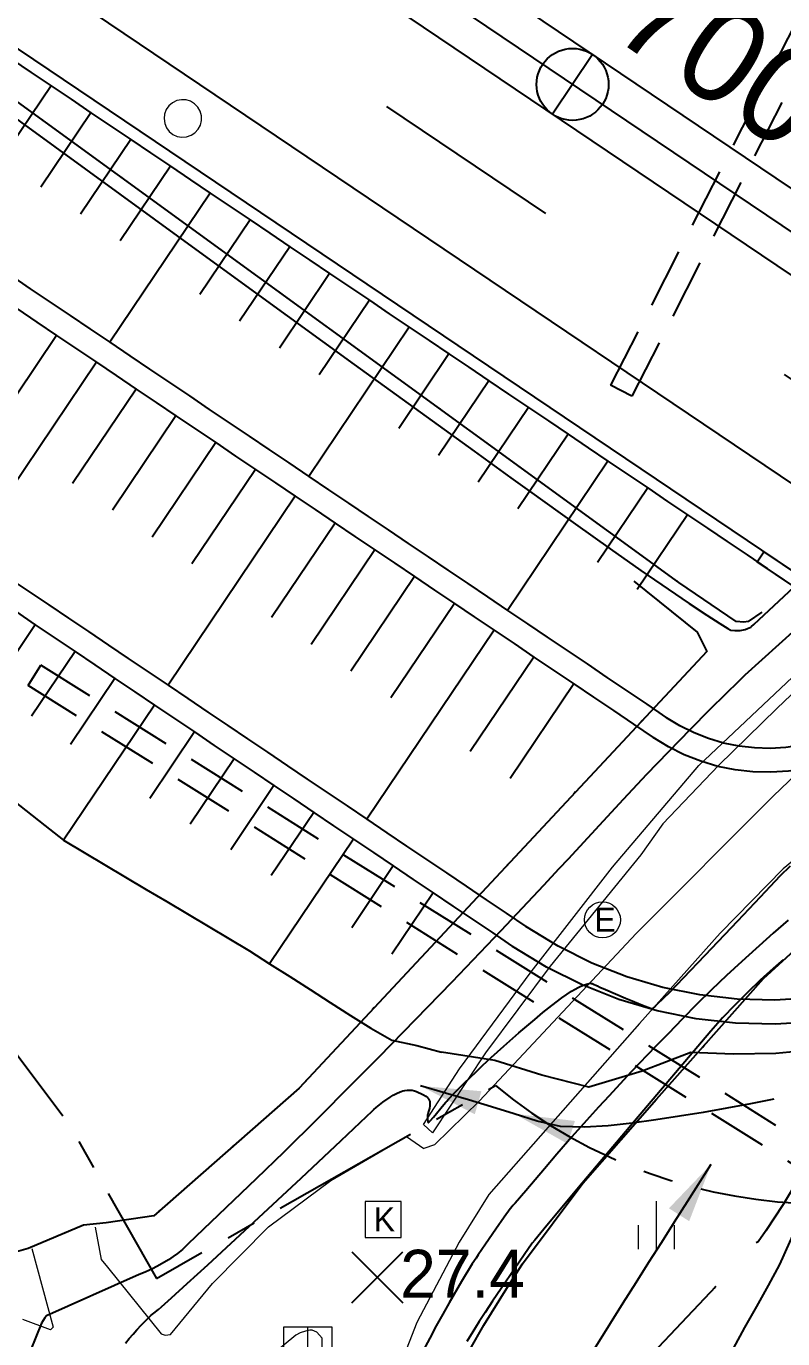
# Model space of a CAD drawing. Header units: millimetres. Extents: x 156921 to 159642, y 477538 to 479586.
# Drawn here: x 157226.1 to 157257.7, y 479372.8 to 479427.5 of the extents above; entities that cross this region are included whole.
import ezdxf
from ezdxf.enums import TextEntityAlignment as Align

# ---------------------------------------------------------------- set-up
doc = ezdxf.new("R2010")
doc.units = ezdxf.units.MM
doc.header["$MEASUREMENT"] = 0
for name, pattern in [('A-CENTR01', [2, 1.25, -0.25, 0.25, -0.25]), ('A-DASHD01', [0.75, 0.5, -0.25]), ('AM4', [4, 0, -4]), ('CONT', [2, 1, 1]), ('RL0812', [20, 8, -12])]:
    doc.linetypes.add(name, pattern=pattern)
for name, color, linetype, lineweight, transparency in [('A0013115', 16, 'Continuous', 0, 0.6), ('C0236242', 46, 'Continuous', 0, 0.6), ('C0413422', 46, 'Continuous', 0, 0.6), ('C0536117', 46, 'Continuous', 0, 0.6), ('K999', 56, 'Continuous', 0, 0.6)]:
    doc.layers.add(name, color=color, linetype=linetype, lineweight=lineweight, transparency=transparency)
for name, color, linetype, transparency in [('D0015212', 66, 'Continuous', 0.6), ('D0025111', 66, 'AM4', 0.6), ('F0017111', 94, 'Continuous', 0.6), ('F0017114', 80, 'Continuous', 0.6), ('F0027132', 56, 'Continuous', 0.6), ('F0027217', 56, 'Continuous', 0.6)]:
    doc.layers.add(name, color=color, linetype=linetype, transparency=transparency)
for name, color, linetype in [('V형측구', 132, 'H-DICHV00'), ('교량', 212, 'Continuous'), ('노면표시_차선', 255, 'Continuous'), ('산마루측구', 152, 'H-DICHB00'), ('쌓기비탈면_녹지대', 140, 'Continuous'), ('용지경계', 222, 'Continuous'), ('평면_도로폭', 50, 'Continuous'), ('평면선형', 12, 'Continuous'), ('횡단통로_수로암거', 122, 'Continuous')]:
    doc.layers.add(name, color=color, linetype=linetype)
doc.styles.add('HM 3_소제목', font='BAREUNDOTUMPRO1.TTF')
doc.styles.add('HM 6_일반문자', font='BAREUNDOTUMPRO1.TTF')
doc.styles.get("Standard").update_dxf_attribs({"font": 'BAREUNDOTUMPRO1.TTF'})
doc.linetypes.add('H-DICHB00', pattern='A,1e-05,0,[43,kosdic.shx,S=0.1,R=0,X=0,Y=0],-0.63,["B",Standard,S=0.2,R=0,X=0,Y=-0.1],-0.42', length=1.05001)
doc.linetypes.add('H-DICHB01', pattern='A,1e-05,[43,kosdic.shx,S=0.1,R=0,X=0,Y=0],-0.63,["B1",Standard,S=0.2,R=0,X=0,Y=-0.1],-0.42', length=1.05001)
doc.linetypes.add('H-DICHV00', pattern='A,1.1,[32,kosdic.shx,S=0.1,R=360,X=0,Y=0],-0.333333,["V",Standard,S=0.2,R=360,X=0,Y=-0.1],-0.216667', length=1.65)
doc.linetypes.add('H-DICHV01', pattern='A,0.9,[32,kosdic.shx,S=0.1,R=0,X=0,Y=0],-0.333333,["V1",Standard,S=0.2,R=360,X=0,Y=-0.1],-0.416667', length=1.65)

# ---------------------------------------------------------------- blocks, each defined once
blk = doc.blocks.new('C0236242')
at = {"layer": 'C0236242', "color": 252, "linetype": 'Continuous', "lineweight": 13, "transparency": 33554534}
blk.add_circle((0, 0), 0.75, dxfattribs=at)
at = {"layer": 'C0236242', "color": 252, "linetype": 'Continuous', "lineweight": 13, "transparency": 33554534, "style": 'HM 3_소제목'}
blk.add_text('E', height=1.000002, dxfattribs=at).set_placement((0.106709, 0.000001), align=Align.MIDDLE_CENTER)
blk = doc.blocks.new('D0015212')
at = {"layer": 'D0015212', "color": 252, "linetype": 'Continuous', "lineweight": 13, "transparency": 33554521, "flags": 128}
for points in [[(0, -1), (0, 1)], [(-0.75, -1), (-0.75, 0)], [(0.75, -1), (0.75, 0)]]:
    blk.add_lwpolyline(points, dxfattribs=at)
blk = doc.blocks.new('K999')
at = {"layer": 'K999', "color": 252, "linetype": 'Continuous', "lineweight": 13, "transparency": 33554534, "flags": 128}
blk.add_lwpolyline([(-0.751, -0.75), (0.749, -0.75), (0.749, 0.75), (-0.751, 0.75), (-0.751, -0.75)], dxfattribs=at)
at = {"layer": 'K999', "color": 252, "linetype": 'Continuous', "lineweight": 13, "transparency": 33554534, "style": 'HM 3_소제목'}
blk.add_text('K', height=1.000002, dxfattribs=at).set_placement((0.051709, 0.000001), align=Align.MIDDLE_CENTER)
blk = doc.blocks.new('C0413422')
at = {"layer": 'C0413422', "color": 252, "linetype": 'Continuous', "lineweight": 13, "transparency": 33554534, "flags": 128}
for points in [[(-1, 0.8), (-1, 2), (1, 2), (1, 0.8), (-1, 0.8)], [(0, 0), (0, 2)]]:
    blk.add_lwpolyline(points, dxfattribs=at)
blk = doc.blocks.new('F0027217')
at = {"layer": 'F0027217'}
for points in [[(-0.707, 0.707), (0.707, -0.707)], [(-0.707, -0.707), (0.707, 0.707)]]:
    blk.add_lwpolyline(points, dxfattribs=at)
blk = doc.blocks.new('CASTAMM')
at = {"color": 0}
blk.add_line((0, -1.5), (0, 1.5), dxfattribs=at)
blk.add_circle((0, 0), 1.5, dxfattribs=at)
at = {"color": 0, "style": 'HM 6_일반문자', "flags": 1}
for tag, p in [('STA_DST', (0, -3.625)), ('XSEC_DAT', (0, -6.855))]:
    blk.add_attdef(tag, text='', height=2.5, dxfattribs=at).set_placement(p, align=Align.MIDDLE)

msp = doc.modelspace()

# ---------------------------------------------------------------- hatches: boundary and pattern name
at = {"layer": 'V형측구'}
for points in [[(157242.549, 479383.321), (157244.809, 479382.14), (157245.089, 479383.1)], [(157246.456, 479382.16), (157248.678, 479380.91), (157248.988, 479381.861)]]:
    msp.add_hatch(color=9, dxfattribs=at).paths.add_polyline_path(points, flags=0)
at = {"layer": '산마루측구'}
msp.add_hatch(color=9, dxfattribs=at).paths.add_polyline_path([(157254.67, 479380.061), (157252.907, 479378.219), (157253.751, 479377.683)], flags=0)

# ---------------------------------------------------------------- linework, layer by layer
at = {"layer": 'A0013115', "transparency": 33554521, "flags": 128}
for points in [[(157277.944, 479423.929), (157281.76, 479420.274), (157282.475, 479419.501), (157282.67, 479418.962), (157282.697, 479418.747), (157282.568, 479418.371), (157282.219, 479417.845), (157275.344, 479411.743), (157268.365, 479405.782), (157262.467, 479400.391), (157257.257, 479395.402), (157251.536, 479389.671), (157245.006, 479382.694), (157243.128, 479380.871), (157242.691, 479380.718)], [(157277.944, 479423.929), (157281.76, 479420.274), (157282.475, 479419.501), (157282.67, 479418.962), (157282.697, 479418.747), (157282.568, 479418.371), (157282.219, 479417.845), (157275.344, 479411.743), (157268.365, 479405.782), (157262.467, 479400.391), (157257.257, 479395.402), (157251.536, 479389.671), (157245.006, 479382.694), (157243.128, 479380.871), (157242.691, 479380.718)], [(157265.52, 479385.847), (157266.692, 479390.711), (157266.856, 479392.33), (157266.636, 479394.249), (157266.109, 479395.991), (157265.175, 479397.277), (157264.647, 479397.485), (157264.186, 479397.541), (157263.454, 479397.13), (157260.947, 479395.071), (157257.665, 479392.364), (157255.047, 479389.684), (157251.677, 479385.929), (157247.552, 479381.235), (157245.398, 479378.801), (157244.156, 479376.806), (157242.396, 479373.455), (157239.49, 479366.01), (157237.201, 479359.991), (157235.56, 479355.795), (157233.995, 479352.397), (157231.701, 479347.986), (157228.988, 479343.534), (157226.06, 479339.078)], [(157265.52, 479385.847), (157266.692, 479390.711), (157266.856, 479392.33), (157266.636, 479394.249), (157266.109, 479395.991), (157265.175, 479397.277), (157264.647, 479397.485), (157264.186, 479397.541), (157263.454, 479397.13), (157260.947, 479395.071), (157257.665, 479392.364), (157255.047, 479389.684), (157251.677, 479385.929), (157247.552, 479381.235), (157245.398, 479378.801), (157244.156, 479376.806), (157242.396, 479373.455), (157239.49, 479366.01), (157237.201, 479359.991), (157235.56, 479355.795), (157233.995, 479352.397), (157231.701, 479347.986), (157228.988, 479343.534), (157226.06, 479339.078)], [(157228.981, 479377.439), (157229.23, 479376.08), (157229.489, 479375.765), (157231.728, 479372.983), (157231.897, 479372.936), (157232.118, 479372.952), (157233.872, 479375.08), (157236.208, 479377.448), (157238.809, 479379.381), (157241.967, 479381.207), (157242.691, 479380.718)], [(157228.981, 479377.439), (157229.23, 479376.08), (157229.489, 479375.765), (157231.728, 479372.983), (157231.897, 479372.936), (157232.118, 479372.952), (157233.872, 479375.08), (157236.208, 479377.448), (157238.809, 479379.381), (157241.967, 479381.207), (157242.691, 479380.718)], [(157226.334, 479376.54), (157227.221, 479373.26), (157227.107, 479373.151), (157225.958, 479373.582)], [(157226.334, 479376.54), (157227.221, 479373.26), (157227.107, 479373.151), (157225.958, 479373.582)], [(157238.437, 479372.037), (157238.448, 479372.8), (157238.227, 479373.052), (157238.027, 479373.135), (157237.924, 479373.133), (157237.742, 479373.099), (157237.52, 479373.031), (157237.351, 479372.925), (157236.456, 479372.197), (157234.11, 479369.246), (157232.435, 479367.212), (157229.79, 479364.33), (157227.698, 479362.267), (157224.85, 479359.798)], [(157238.437, 479372.037), (157238.448, 479372.8), (157238.227, 479373.052), (157238.027, 479373.135), (157237.924, 479373.133), (157237.742, 479373.099), (157237.52, 479373.031), (157237.351, 479372.925), (157236.456, 479372.197), (157234.11, 479369.246), (157232.435, 479367.212), (157229.79, 479364.33), (157227.698, 479362.267), (157224.85, 479359.798)]]:
    msp.add_lwpolyline(points, dxfattribs=at)
at = {"layer": 'C0536117', "transparency": 33554521, "flags": 128}
for points in [[(157232.594, 479422.871), (157232.789, 479422.886), (157232.975, 479422.949), (157233.139, 479423.057), (157233.271, 479423.202), (157233.363, 479423.375), (157233.409, 479423.566), (157233.406, 479423.762), (157233.355, 479423.951), (157233.258, 479424.121), (157233.122, 479424.263), (157232.954, 479424.365), (157232.767, 479424.423), (157232.571, 479424.433), (157232.379, 479424.393), (157232.203, 479424.307), (157232.053, 479424.18), (157231.94, 479424.02), (157231.871, 479423.836), (157231.849, 479423.642), (157231.876, 479423.447), (157231.951, 479423.266), (157232.069, 479423.109), (157232.222, 479422.986), (157232.4, 479422.905), (157232.594, 479422.871)], [(157276.732, 479418.065), (157277.012, 479417.779), (157272.156, 479413.237), (157275.788, 479408.261), (157275.546, 479408.051), (157271.86, 479412.898), (157266.118, 479407.37), (157257.408, 479399.052), (157254.972, 479396.679), (157252.653, 479394.25), (157251.729, 479392.961), (157247.95, 479388.311), (157245.253, 479384.696), (157243.039, 479381.372), (157242.664, 479381.709), (157244.173, 479384.031), (157247.155, 479388.078), (157250.558, 479392.438), (157254.15, 479396.683), (157258.299, 479400.577), (157265.599, 479407.576), (157271.845, 479413.59)], [(157276.732, 479418.065), (157277.012, 479417.779), (157272.156, 479413.237), (157275.788, 479408.261), (157275.546, 479408.051), (157271.86, 479412.898), (157266.118, 479407.37), (157257.408, 479399.052), (157254.972, 479396.679), (157252.653, 479394.25), (157251.729, 479392.961), (157247.95, 479388.311), (157245.253, 479384.696), (157243.039, 479381.372), (157242.664, 479381.709), (157244.173, 479384.031), (157247.155, 479388.078), (157250.558, 479392.438), (157254.15, 479396.683), (157258.299, 479400.577), (157265.599, 479407.576), (157271.845, 479413.59)]]:
    msp.add_lwpolyline(points, dxfattribs=at)
at = {"layer": 'D0025111', "linetype": 'Continuous', "transparency": 33554521, "flags": 128}
for points in [[(157256.783, 479403.067), (157256.212, 479402.678), (157256.036, 479402.648), (157255.717, 479402.676), (157253.321, 479404.306), (157206.481, 479438.339), (157187.755, 479452.141)], [(157251.447, 479404.362), (157254.087, 479402.243), (157254.481, 479401.435), (157237.48, 479383.224), (157231.418, 479377.912), (157229.438, 479377.614), (157228.496, 479377.512), (157226.18, 479376.54), (157225.596, 479376.376), (157223.052, 479377.298), (157220.964, 479378.802), (157207.554, 479388.388), (157165.707, 479418.285)], [(157244.61, 479372.35), (157245.18, 479373.343), (157246.14, 479374.887), (157246.797, 479375.911), (157249.311, 479379.263), (157252.389, 479382.765), (157256.849, 479387.803), (157259.879, 479390.558), (157263.681, 479393.021), (157264.461, 479393.178), (157264.635, 479393.143), (157264.863, 479392.96), (157264.694, 479385.458), (157264.536, 479385.222), (157261.582, 479383.33), (157259.699, 479381.476), (157258.877, 479380.337), (157258.409, 479379.597), (157257.666, 479378.378), (157256.942, 479377.28), (157256.632, 479376.821), (157256.542, 479376.78)], [(157254.865, 479374.956), (157250.784, 479370.646)]]:
    msp.add_lwpolyline(points, dxfattribs=at)
at = {"layer": 'D0025111', "transparency": 33554521, "flags": 128}
for points in [[(157256.783, 479403.067), (157256.212, 479402.678), (157256.036, 479402.648), (157255.717, 479402.676), (157253.321, 479404.306), (157206.481, 479438.339), (157187.755, 479452.141)], [(157251.447, 479404.362), (157254.087, 479402.243), (157254.481, 479401.435), (157237.48, 479383.224), (157231.418, 479377.912), (157229.438, 479377.614), (157228.496, 479377.512), (157226.18, 479376.54), (157225.596, 479376.376), (157223.052, 479377.298), (157220.964, 479378.802), (157207.554, 479388.388), (157165.707, 479418.285)], [(157254.865, 479374.956), (157250.784, 479370.646), (157248.982, 479368.826), (157247.972, 479367.856), (157247.3, 479367.222), (157246.588, 479366.585), (157245.154, 479365.293), (157243.759, 479364.475), (157243.288, 479364.517), (157242.178, 479365.174), (157242.01, 479365.303), (157241.858, 479365.499), (157241.757, 479366.073), (157242.148, 479367.645), (157243.6, 479370.587), (157244.61, 479372.35), (157245.18, 479373.343), (157246.14, 479374.887), (157246.797, 479375.911), (157249.311, 479379.263), (157252.389, 479382.765), (157256.849, 479387.803), (157259.879, 479390.558), (157263.681, 479393.021), (157264.461, 479393.178), (157264.635, 479393.143), (157264.863, 479392.96), (157264.694, 479385.458), (157264.536, 479385.222), (157261.582, 479383.33), (157259.699, 479381.476), (157258.877, 479380.337), (157258.409, 479379.597), (157257.666, 479378.378), (157256.942, 479377.28), (157256.632, 479376.821), (157256.542, 479376.78)]]:
    msp.add_lwpolyline(points, dxfattribs=at)
at = {"layer": 'F0017111', "transparency": 33554521, "flags": 128}
for points in [[(157258.906, 479403.002), (157256.079, 479400.44), (157255.79, 479400.167), (157255.283, 479399.672), (157254.602, 479398.997), (157253.793, 479398.182), (157251.969, 479396.296), (157250.999, 479395.265), (157249.991, 479394.176), (157248.706, 479392.778), (157248.321, 479392.364), (157247.681, 479391.68), (157245.891, 479389.785), (157243.851, 479387.651), (157242.833, 479386.599), (157241.817, 479385.558), (157240.802, 479384.522), (157239.658, 479383.362), (157238.257, 479381.957), (157236.852, 479380.565), (157235.698, 479379.445), (157232.862, 479376.736), (157232.619, 479376.505), (157232.543, 479376.441), (157232.411, 479376.34), (157232.236, 479376.215), (157232.03, 479376.076), (157231.573, 479375.805), (157231.335, 479375.685), (157231.09, 479375.574), (157230.779, 479375.442), (157230.692, 479375.408), (157226.943, 479373.736), (157226.883, 479373.657), (157226.803, 479373.544), (157226.734, 479373.438), (157225.324, 479369.934)], [(157258.906, 479403.002), (157256.079, 479400.44), (157255.79, 479400.167), (157255.283, 479399.672), (157254.602, 479398.997), (157253.793, 479398.182), (157251.969, 479396.296), (157250.999, 479395.265), (157249.991, 479394.176), (157248.706, 479392.778), (157248.321, 479392.364), (157247.681, 479391.68), (157245.891, 479389.785), (157243.851, 479387.651), (157242.833, 479386.599), (157241.817, 479385.558), (157240.802, 479384.522), (157239.658, 479383.362), (157238.257, 479381.957), (157236.852, 479380.565), (157235.698, 479379.445), (157232.862, 479376.736), (157232.619, 479376.505), (157232.543, 479376.441), (157232.411, 479376.34), (157232.236, 479376.215), (157232.03, 479376.076), (157231.573, 479375.805), (157231.335, 479375.685), (157231.09, 479375.574), (157230.779, 479375.442), (157230.692, 479375.408), (157226.943, 479373.736), (157226.883, 479373.657), (157226.803, 479373.544), (157226.734, 479373.438), (157225.324, 479369.934)], [(157230.245, 479372.594), (157230.401, 479372.792), (157230.558, 479372.976), (157230.716, 479373.154), (157230.891, 479373.344), (157231.102, 479373.561), (157231.31, 479373.759), (157231.474, 479373.894), (157231.563, 479373.959), (157231.616, 479374.002), (157231.736, 479374.108), (157232.166, 479374.491), (157232.817, 479375.082), (157233.672, 479375.868), (157235.602, 479377.655), (157237.568, 479379.482), (157239.243, 479381.048), (157240.298, 479382.05), (157240.531, 479382.275), (157240.596, 479382.335), (157240.701, 479382.425), (157240.98, 479382.649), (157241.275, 479382.858), (157241.41, 479382.939), (157241.538, 479383.005), (157241.693, 479383.079), (157241.737, 479383.095), (157241.807, 479383.113), (157241.896, 479383.131), (157241.996, 479383.144), (157242.197, 479383.141), (157242.29, 479383.121), (157242.379, 479383.09), (157242.466, 479383.052), (157242.559, 479383.008), (157242.666, 479382.952), (157242.763, 479382.893), (157242.831, 479382.84), (157242.857, 479382.815), (157242.883, 479382.782), (157242.909, 479382.732), (157242.929, 479382.672), (157242.935, 479382.607), (157242.93, 479382.485), (157242.917, 479382.386), (157242.895, 479382.299), (157242.866, 479382.209), (157242.858, 479382.186), (157242.85, 479382.153), (157242.843, 479382.099), (157242.838, 479382.03), (157242.838, 479381.951), (157242.849, 479381.829), (157242.861, 479381.803), (157242.877, 479381.8), (157242.885, 479381.804), (157242.905, 479381.821), (157242.946, 479381.864), (157243.086, 479382.025), (157243.519, 479382.551), (157243.6, 479382.65), (157243.637, 479382.691), (157243.716, 479382.775), (157243.983, 479383.05), (157244.37, 479383.436), (157244.86, 479383.912), (157245.131, 479384.173), (157245.487, 479384.505), (157246.014, 479384.98), (157246.643, 479385.531), (157247.308, 479386.093), (157247.649, 479386.378), (157248.018, 479386.674), (157248.442, 479386.995), (157248.837, 479387.269), (157248.991, 479387.361), (157249.117, 479387.425), (157249.229, 479387.473), (157249.346, 479387.521), (157249.474, 479387.566), (157249.585, 479387.596), (157249.653, 479387.601), (157249.675, 479387.596), (157249.707, 479387.587), (157249.756, 479387.568), (157249.886, 479387.507), (157249.921, 479387.489), (157250.024, 479387.441), (157250.261, 479387.337), (157251.099, 479386.977), (157251.367, 479386.863), (157251.638, 479386.751), (157251.917, 479386.643), (157252.136, 479386.567), (157252.198, 479386.552), (157252.228, 479386.551), (157252.246, 479386.561), (157252.261, 479386.573), (157252.298, 479386.607), (157252.435, 479386.737), (157252.938, 479387.232), (157253.142, 479387.435), (157253.255, 479387.552), (157253.512, 479387.82), (157254.418, 479388.77), (157255.778, 479390.206), (157256.726, 479391.21), (157257.136, 479391.645), (157257.552, 479392.076), (157257.981, 479392.492)], [(157230.245, 479372.594), (157230.401, 479372.792), (157230.558, 479372.976), (157230.716, 479373.154), (157230.891, 479373.344), (157231.102, 479373.561), (157231.31, 479373.759), (157231.474, 479373.894), (157231.563, 479373.959), (157231.616, 479374.002), (157231.736, 479374.108), (157232.166, 479374.491), (157232.817, 479375.082), (157233.672, 479375.868), (157235.602, 479377.655), (157237.568, 479379.482), (157239.243, 479381.048), (157240.298, 479382.05), (157240.531, 479382.275), (157240.596, 479382.335), (157240.701, 479382.425), (157240.98, 479382.649), (157241.275, 479382.858), (157241.41, 479382.939), (157241.538, 479383.005), (157241.693, 479383.079), (157241.737, 479383.095), (157241.807, 479383.113), (157241.896, 479383.131), (157241.996, 479383.144), (157242.197, 479383.141), (157242.29, 479383.121), (157242.379, 479383.09), (157242.466, 479383.052), (157242.559, 479383.008), (157242.666, 479382.952), (157242.763, 479382.893), (157242.831, 479382.84), (157242.857, 479382.815), (157242.883, 479382.782), (157242.909, 479382.732), (157242.929, 479382.672), (157242.935, 479382.607), (157242.93, 479382.485), (157242.917, 479382.386), (157242.895, 479382.299), (157242.866, 479382.209), (157242.858, 479382.186), (157242.85, 479382.153), (157242.843, 479382.099), (157242.838, 479382.03), (157242.838, 479381.951), (157242.849, 479381.829), (157242.861, 479381.803), (157242.877, 479381.8), (157242.905, 479381.821), (157242.946, 479381.864), (157243.086, 479382.025), (157243.519, 479382.551), (157243.6, 479382.65), (157243.637, 479382.691), (157243.716, 479382.775), (157243.983, 479383.05), (157244.37, 479383.436), (157244.86, 479383.912), (157245.131, 479384.173), (157245.487, 479384.505), (157246.014, 479384.98), (157246.643, 479385.531), (157247.308, 479386.093), (157247.649, 479386.378), (157248.018, 479386.674), (157248.442, 479386.995), (157248.837, 479387.269), (157248.991, 479387.361), (157249.117, 479387.425), (157249.229, 479387.473), (157249.346, 479387.521), (157249.474, 479387.566), (157249.585, 479387.596), (157249.653, 479387.601), (157249.675, 479387.596), (157249.707, 479387.587), (157249.756, 479387.568), (157249.886, 479387.507), (157249.921, 479387.489), (157250.024, 479387.441), (157250.261, 479387.337), (157251.099, 479386.977), (157251.367, 479386.863), (157251.638, 479386.751), (157251.917, 479386.643), (157252.136, 479386.567), (157252.198, 479386.552), (157252.228, 479386.551), (157252.243, 479386.559), (157252.261, 479386.573), (157252.298, 479386.607), (157252.435, 479386.737), (157252.938, 479387.232), (157253.142, 479387.435), (157253.255, 479387.552), (157253.512, 479387.82), (157254.418, 479388.77), (157255.778, 479390.206), (157256.726, 479391.21), (157257.136, 479391.645), (157257.552, 479392.076), (157257.981, 479392.492)], [(157257.879, 479390.225), (157257.252, 479389.683), (157255.941, 479388.505), (157255.308, 479387.923), (157254.688, 479387.328), (157254.077, 479386.723), (157253.473, 479386.112), (157252.871, 479385.498), (157252.35, 479384.966), (157251.332, 479383.905), (157250.859, 479383.4), (157250.409, 479382.912), (157249.97, 479382.432), (157249.473, 479381.882), (157248.858, 479381.192), (157248.235, 479380.481), (157247.713, 479379.87), (157246.936, 479378.95), (157246.49, 479378.435), (157246.402, 479378.337), (157246.365, 479378.291), (157246.29, 479378.191), (157246.04, 479377.851), (157245.688, 479377.355), (157245.252, 479376.723), (157244.953, 479376.286), (157244.861, 479376.146), (157244.705, 479375.898), (157244.262, 479375.172), (157243.741, 479374.282), (157243.475, 479373.808), (157243.204, 479373.315), (157242.932, 479372.813), (157242.562, 479372.118)], [(157257.879, 479390.225), (157257.252, 479389.683), (157255.941, 479388.505), (157255.308, 479387.923), (157254.688, 479387.328), (157254.077, 479386.723), (157253.473, 479386.112), (157252.871, 479385.498), (157252.35, 479384.966), (157251.332, 479383.905), (157250.859, 479383.4), (157250.409, 479382.912), (157249.97, 479382.432), (157249.473, 479381.882), (157248.858, 479381.192), (157248.235, 479380.481), (157247.713, 479379.87), (157246.936, 479378.95), (157246.49, 479378.435), (157246.402, 479378.337), (157246.365, 479378.291), (157246.29, 479378.191), (157246.04, 479377.851), (157245.688, 479377.355), (157245.252, 479376.723), (157244.953, 479376.286), (157244.861, 479376.146), (157244.705, 479375.898), (157244.262, 479375.172), (157243.741, 479374.282), (157243.475, 479373.808), (157243.204, 479373.315), (157242.932, 479372.813), (157242.562, 479372.118)], [(157257.672, 479388.58), (157257.489, 479388.426), (157257.36, 479388.313), (157257.257, 479388.221), (157256.712, 479387.723), (157256.177, 479387.214), (157255.654, 479386.693), (157255.147, 479386.157), (157254.658, 479385.604), (157251.471, 479381.846), (157249.14, 479379.084), (157247.688, 479377.351), (157247.308, 479376.891), (157247.208, 479376.77), (157247.171, 479376.724), (157247.046, 479376.543), (157245.91, 479374.882), (157245.554, 479374.353), (157245.238, 479373.876), (157244.99, 479373.494), (157244.836, 479373.251), (157244.729, 479373.077), (157244.481, 479372.667)], [(157257.672, 479388.58), (157257.489, 479388.426), (157257.36, 479388.313), (157257.257, 479388.221), (157256.712, 479387.723), (157256.177, 479387.214), (157255.654, 479386.693), (157255.147, 479386.157), (157254.658, 479385.604), (157251.471, 479381.846), (157249.14, 479379.084), (157247.688, 479377.351), (157247.308, 479376.891), (157247.208, 479376.77), (157247.171, 479376.724), (157247.046, 479376.543), (157245.91, 479374.882), (157245.554, 479374.353), (157245.238, 479373.876), (157244.99, 479373.494), (157244.836, 479373.251), (157244.729, 479373.077), (157244.481, 479372.667)]]:
    msp.add_lwpolyline(points, dxfattribs=at)
at = {"layer": 'F0017114', "transparency": 33554521, "flags": 128}
msp.add_lwpolyline([(157224.42, 479424.552), (157232.869, 479418.412), (157239.784, 479413.397), (157244.779, 479409.782), (157246.317, 479408.672), (157247.086, 479408.118), (157249.01, 479406.741), (157250.461, 479405.707), (157251.734, 479404.811), (157253.749, 479403.428), (157254.482, 479402.942), (157255.024, 479402.594), (157255.365, 479402.384), (157255.456, 479402.332), (157255.48, 479402.318), (157255.489, 479402.314), (157255.649, 479402.304), (157255.767, 479402.302), (157255.88, 479402.309), (157256.089, 479402.353), (157256.181, 479402.385), (157256.258, 479402.418), (157256.316, 479402.447), (157256.348, 479402.469), (157256.446, 479402.557), (157267.604, 479412.963)], dxfattribs=at)
msp.add_lwpolyline([(157224.42, 479424.552), (157232.869, 479418.412), (157239.784, 479413.397), (157244.779, 479409.782), (157246.317, 479408.672), (157247.086, 479408.118), (157249.01, 479406.741), (157250.461, 479405.707), (157251.734, 479404.811), (157253.749, 479403.428), (157254.482, 479402.942), (157255.024, 479402.594), (157255.365, 479402.384), (157255.456, 479402.332), (157255.48, 479402.318), (157255.489, 479402.314), (157255.649, 479402.304), (157255.767, 479402.302), (157255.88, 479402.309), (157256.089, 479402.353), (157256.181, 479402.385), (157256.258, 479402.418), (157256.316, 479402.447), (157256.348, 479402.469), (157256.446, 479402.557), (157267.604, 479412.963)], dxfattribs=at)
at = {"layer": 'V형측구', "color": 9, "linetype": 'H-DICHV01', "ltscale": 10, "flags": 128}
for points in [[(157246.456, 479382.16), (157245.5, 479382.453), (157244.541, 479382.738), (157243.581, 479383.02), (157242.549, 479383.321)], [(157257.287, 479382.765), (157256.305, 479382.577), (157255.322, 479382.395), (157254.337, 479382.22), (157253.351, 479382.055), (157252.363, 479381.903), (157251.372, 479381.769), (157250.377, 479381.663), (157249.379, 479381.602), (157248.381, 479381.634), (157247.406, 479381.85), (157246.456, 479382.16)]]:
    msp.add_lwpolyline(points, dxfattribs=at)
at = {"layer": '교량', "color": 9, "linetype": 'CONT', "flags": 128}
for points in [[(157256.583, 479405.171), (157256.862, 479405.586)], [(157256.862, 479405.586), (157262.256, 479401.959)], [(157261.977, 479401.544), (157256.583, 479405.171)]]:
    msp.add_lwpolyline(points, dxfattribs=at)
at = {"layer": '노면표시_차선', "color": 9, "linetype": 'RL0812', "flags": 128}
for points in [[(157196.925, 479466.222), (157215.244, 479453.882), (157225.196, 479447.178), (157235.149, 479440.474), (157245.101, 479433.77), (157308.135, 479391.311), (157318.087, 479384.606)], [(157191.358, 479457.674), (157312.389, 479376.147)]]:
    msp.add_lwpolyline(points, dxfattribs=at)
at = {"layer": '노면표시_차선', "color": 9, "linetype": 'CONT', "flags": 128}
for points in [[(157194.96, 479463.205), (157213.232, 479450.897), (157223.185, 479444.192), (157233.138, 479437.488), (157243.09, 479430.784), (157306.123, 479388.325), (157316.076, 479381.621)], [(157193.322, 479460.691), (157314.4, 479379.133)], [(157189.393, 479454.657), (157310.378, 479373.161)]]:
    msp.add_lwpolyline(points, dxfattribs=at)
at = {"layer": '산마루측구', "color": 9, "linetype": 'H-DICHB01', "ltscale": 10, "flags": 128}
msp.add_lwpolyline([(157221.227, 479342.246), (157222.004, 479342.876), (157222.78, 479343.506), (157223.555, 479344.138), (157224.33, 479344.771), (157225.103, 479345.405), (157225.875, 479346.04), (157226.646, 479346.677), (157227.415, 479347.317), (157228.181, 479347.959), (157228.945, 479348.604), (157229.705, 479349.254), (157230.46, 479349.91), (157231.208, 479350.574), (157231.945, 479351.249), (157232.667, 479351.941), (157233.369, 479352.653), (157234.058, 479353.378), (157234.744, 479354.106), (157235.428, 479354.835), (157236.112, 479355.565), (157236.796, 479356.294), (157237.481, 479357.023), (157238.167, 479357.75), (157238.854, 479358.477), (157239.543, 479359.202), (157240.232, 479359.927), (157240.92, 479360.653), (157241.605, 479361.38), (157242.287, 479362.112), (157242.964, 479362.849), (157243.632, 479363.592), (157244.29, 479364.345), (157244.932, 479365.112), (157245.552, 479365.897), (157246.14, 479366.705), (157246.703, 479367.532), (157247.252, 479368.368), (157247.793, 479369.209), (157248.33, 479370.052), (157248.866, 479370.896), (157249.401, 479371.741), (157249.935, 479372.587), (157250.469, 479373.432), (157251.003, 479374.278), (157251.538, 479375.123), (157252.073, 479375.968), (157252.608, 479376.812), (157253.143, 479377.657), (157253.679, 479378.501), (157254.67, 479380.061)], dxfattribs=at)
at = {"layer": '쌓기비탈면_녹지대', "color": 9, "linetype": 'CONT'}
for p, q in [((157227.142, 479425.008), (157225.047, 479421.898)), ((157228.801, 479423.891), (157226.706, 479420.781)), ((157230.46, 479422.774), (157228.365, 479419.663)), ((157232.119, 479421.656), (157230.024, 479418.546)), ((157233.778, 479420.539), (157229.587, 479414.319)), ((157235.436, 479419.422), (157233.341, 479416.311)), ((157237.095, 479418.304), (157235, 479415.194)), ((157238.754, 479417.187), (157236.659, 479414.077)), ((157240.413, 479416.07), (157238.318, 479412.959)), ((157242.071, 479414.952), (157237.881, 479408.732)), ((157227.37, 479414.607), (157224.716, 479410.667)), ((157243.73, 479413.835), (157241.635, 479410.725)), ((157229.029, 479413.489), (157223.721, 479405.61)), ((157245.389, 479412.718), (157243.294, 479409.607)), ((157230.688, 479412.372), (157228.034, 479408.432)), ((157247.048, 479411.6), (157244.953, 479408.49)), ((157232.346, 479411.254), (157229.693, 479407.315)), ((157248.706, 479410.483), (157246.611, 479407.373)), ((157234.005, 479410.137), (157231.351, 479406.198)), ((157235.664, 479409.02), (157233.01, 479405.08)), ((157250.365, 479409.365), (157246.175, 479403.145)), ((157237.323, 479407.902), (157232.015, 479400.023)), ((157252.024, 479408.248), (157249.929, 479405.138)), ((157238.981, 479406.785), (157236.328, 479402.845)), ((157253.683, 479407.131), (157251.588, 479404.021)), ((157240.64, 479405.668), (157237.986, 479401.728)), ((157242.299, 479404.55), (157239.645, 479400.611)), ((157243.958, 479403.433), (157241.304, 479399.493)), ((157226.48, 479402.546), (157224.708, 479399.915)), ((157245.617, 479402.316), (157240.309, 479394.437)), ((157228.139, 479401.429), (157226.325, 479398.735)), ((157247.275, 479401.198), (157244.622, 479397.259)), ((157229.798, 479400.311), (157227.942, 479397.556)), ((157248.934, 479400.081), (157246.28, 479396.141)), ((157231.457, 479399.194), (157227.661, 479393.559)), ((157233.115, 479398.077), (157231.25, 479395.307)), ((157234.774, 479396.959), (157232.94, 479394.237)), ((157236.433, 479395.842), (157234.631, 479393.167)), ((157238.092, 479394.724), (157236.322, 479392.097)), ((157239.75, 479393.607), (157236.254, 479388.416)), ((157241.409, 479392.49), (157239.675, 479389.915)), ((157243.068, 479391.372), (157241.347, 479388.818))]:
    msp.add_line(p, q, dxfattribs=at)
at = {"layer": '쌓기비탈면_녹지대', "color": 9, "linetype": 'CONT', "flags": 128}
for points in [[(157192.557, 479448.305), (157193.138, 479447.914), (157193.967, 479447.355), (157194.796, 479446.797), (157195.626, 479446.238), (157196.455, 479445.679), (157197.285, 479445.121), (157198.114, 479444.562), (157198.943, 479444.003), (157199.773, 479443.445), (157200.602, 479442.886), (157201.431, 479442.327), (157202.261, 479441.769), (157203.09, 479441.21), (157203.92, 479440.651), (157204.749, 479440.093), (157205.578, 479439.534), (157206.408, 479438.975), (157207.237, 479438.417), (157208.067, 479437.858), (157208.896, 479437.299), (157209.725, 479436.741), (157210.555, 479436.182), (157211.384, 479435.623), (157212.214, 479435.065), (157213.043, 479434.506), (157213.872, 479433.947), (157214.702, 479433.389), (157215.531, 479432.83), (157216.36, 479432.271), (157217.19, 479431.712), (157218.019, 479431.154), (157218.849, 479430.595), (157219.678, 479430.036), (157220.507, 479429.478), (157221.337, 479428.919), (157222.166, 479428.36), (157222.996, 479427.802), (157223.825, 479427.243), (157224.654, 479426.684), (157225.484, 479426.126), (157226.313, 479425.567), (157227.142, 479425.008), (157227.972, 479424.45), (157228.801, 479423.891), (157229.631, 479423.332), (157230.46, 479422.774), (157231.289, 479422.215), (157232.119, 479421.656), (157232.948, 479421.098), (157233.778, 479420.539), (157234.607, 479419.98), (157235.436, 479419.422), (157236.266, 479418.863), (157237.095, 479418.304), (157237.924, 479417.746), (157238.754, 479417.187), (157239.583, 479416.628), (157240.413, 479416.07), (157241.242, 479415.511), (157242.071, 479414.952), (157242.901, 479414.394), (157243.73, 479413.835), (157244.56, 479413.276), (157245.389, 479412.718), (157246.218, 479412.159), (157247.048, 479411.6), (157247.877, 479411.041), (157248.706, 479410.483), (157249.536, 479409.924), (157250.365, 479409.365), (157251.195, 479408.807), (157252.024, 479408.248), (157252.853, 479407.689), (157253.683, 479407.131), (157254.512, 479406.572), (157255.342, 479406.013), (157256.171, 479405.455), (157256.998, 479404.892)], [(157188.367, 479442.085), (157188.948, 479441.694), (157189.777, 479441.135), (157190.606, 479440.576), (157191.436, 479440.018), (157192.265, 479439.459), (157193.094, 479438.9), (157193.924, 479438.342), (157194.753, 479437.783), (157195.583, 479437.224), (157196.412, 479436.666), (157197.241, 479436.107), (157198.071, 479435.548), (157198.9, 479434.99), (157199.73, 479434.431), (157200.559, 479433.872), (157201.388, 479433.314), (157202.218, 479432.755), (157203.047, 479432.196), (157203.877, 479431.638), (157204.706, 479431.079), (157205.535, 479430.52), (157206.365, 479429.962), (157207.194, 479429.403), (157208.023, 479428.844), (157208.853, 479428.285), (157209.682, 479427.727), (157210.512, 479427.168), (157211.341, 479426.609), (157212.17, 479426.051), (157213, 479425.492), (157213.829, 479424.933), (157214.659, 479424.375), (157215.488, 479423.816), (157216.317, 479423.257), (157217.147, 479422.699), (157217.976, 479422.14), (157218.805, 479421.581), (157219.635, 479421.023), (157220.464, 479420.464), (157221.294, 479419.905), (157222.123, 479419.347), (157222.952, 479418.788), (157223.782, 479418.229), (157224.611, 479417.671), (157225.441, 479417.112), (157226.27, 479416.553), (157227.099, 479415.995), (157227.929, 479415.436), (157228.758, 479414.877), (157229.587, 479414.319), (157230.417, 479413.76), (157231.246, 479413.201), (157232.076, 479412.643), (157232.905, 479412.084), (157233.734, 479411.525), (157234.564, 479410.967), (157235.393, 479410.408), (157236.223, 479409.849), (157237.052, 479409.29), (157237.881, 479408.732), (157238.711, 479408.173), (157239.54, 479407.614), (157240.369, 479407.056), (157241.199, 479406.497), (157242.028, 479405.938), (157242.858, 479405.38), (157243.687, 479404.821), (157244.516, 479404.262), (157245.346, 479403.704), (157246.175, 479403.145), (157247.005, 479402.586), (157247.834, 479402.028), (157248.663, 479401.469), (157249.493, 479400.91), (157250.322, 479400.352), (157251.151, 479399.793), (157251.981, 479399.234), (157252.808, 479398.672)], [(157187.808, 479441.255), (157188.389, 479440.864), (157189.218, 479440.306), (157190.048, 479439.747), (157190.877, 479439.188), (157191.706, 479438.63), (157192.536, 479438.071), (157193.365, 479437.512), (157194.195, 479436.954), (157195.024, 479436.395), (157195.853, 479435.836), (157196.683, 479435.278), (157197.512, 479434.719), (157198.342, 479434.16), (157199.171, 479433.602), (157200, 479433.043), (157200.83, 479432.484), (157201.659, 479431.926), (157202.488, 479431.367), (157203.318, 479430.808), (157204.147, 479430.249), (157204.977, 479429.691), (157205.806, 479429.132), (157206.635, 479428.573), (157207.465, 479428.015), (157208.294, 479427.456), (157209.124, 479426.897), (157209.953, 479426.339), (157210.782, 479425.78), (157211.612, 479425.221), (157212.441, 479424.663), (157213.27, 479424.104), (157214.1, 479423.545), (157214.929, 479422.987), (157215.759, 479422.428), (157216.588, 479421.869), (157217.417, 479421.311), (157218.247, 479420.752), (157219.076, 479420.193), (157219.906, 479419.635), (157220.735, 479419.076), (157221.564, 479418.517), (157222.394, 479417.959), (157223.223, 479417.4), (157224.052, 479416.841), (157224.882, 479416.283), (157225.711, 479415.724), (157226.541, 479415.165), (157227.37, 479414.607), (157228.199, 479414.048), (157229.029, 479413.489), (157229.858, 479412.931), (157230.688, 479412.372), (157231.517, 479411.813), (157232.346, 479411.254), (157233.176, 479410.696), (157234.005, 479410.137), (157234.834, 479409.578), (157235.664, 479409.02), (157236.493, 479408.461), (157237.323, 479407.902), (157238.152, 479407.344), (157238.981, 479406.785), (157239.811, 479406.226), (157240.64, 479405.668), (157241.47, 479405.109), (157242.299, 479404.55), (157243.128, 479403.992), (157243.958, 479403.433), (157244.787, 479402.874), (157245.617, 479402.316), (157246.446, 479401.757), (157247.275, 479401.198), (157248.105, 479400.64), (157248.934, 479400.081), (157249.763, 479399.522), (157250.593, 479398.964), (157251.422, 479398.405), (157252.249, 479397.842)], [(157186.184, 479438.845), (157186.169, 479438.821), (157186.719, 479438.386), (157186.725, 479438.233), (157187.436, 479437.659), (157187.562, 479437.528), (157188.143, 479436.92), (157188.309, 479436.746), (157188.849, 479436.177), (157189.053, 479435.961), (157189.551, 479435.43), (157189.795, 479435.171), (157190.165, 479434.775), (157190.252, 479434.681), (157190.534, 479434.379), (157190.951, 479433.928), (157191.271, 479433.582), (157191.648, 479433.172), (157192.006, 479432.783), (157192.342, 479432.414), (157192.739, 479431.98), (157193.036, 479431.653), (157193.47, 479431.174), (157193.727, 479430.889), (157194.199, 479430.365), (157194.416, 479430.123), (157194.927, 479429.552), (157195.104, 479429.353), (157195.652, 479428.736), (157195.789, 479428.581), (157196.376, 479427.917), (157196.473, 479427.807), (157197.098, 479427.094), (157197.155, 479427.029), (157197.819, 479426.268), (157197.835, 479426.249), (157198.513, 479425.466), (157198.537, 479425.438), (157199.19, 479424.68), (157199.254, 479424.605), (157199.864, 479423.891), (157199.969, 479423.769), (157200.537, 479423.099), (157200.682, 479422.928), (157201.207, 479422.305), (157201.393, 479422.085), (157201.876, 479421.508), (157202.103, 479421.237), (157202.543, 479420.708), (157202.811, 479420.386), (157203.208, 479419.906), (157203.517, 479419.532), (157203.856, 479419.078), (157204.178, 479418.648), (157204.421, 479418.126), (157204.643, 479417.65), (157204.959, 479417.135), (157205.216, 479416.715), (157205.587, 479416.277), (157205.939, 479415.862), (157206.258, 479415.484), (157206.662, 479415.006), (157206.928, 479414.688), (157207.383, 479414.145), (157207.596, 479413.89), (157208.103, 479413.28), (157208.262, 479413.089), (157208.823, 479412.412), (157208.927, 479412.286), (157209.541, 479411.539), (157209.59, 479411.48), (157210.251, 479410.672), (157210.259, 479410.662), (157210.91, 479409.861), (157210.975, 479409.781), (157211.568, 479409.048), (157211.691, 479408.896), (157212.225, 479408.232), (157212.406, 479408.006), (157212.879, 479407.414), (157213.12, 479407.112), (157213.532, 479406.593), (157213.832, 479406.214), (157214.183, 479405.77), (157214.544, 479405.312), (157214.833, 479404.944), (157215.256, 479404.405), (157215.481, 479404.116), (157215.966, 479403.494), (157216.127, 479403.286), (157216.676, 479402.578), (157216.772, 479402.453), (157217.384, 479401.658), (157217.415, 479401.618), (157218.113, 479400.864), (157218.949, 479400.315), (157219.784, 479399.765), (157220.573, 479399.146), (157221.36, 479398.525), (157222.148, 479397.904), (157222.935, 479397.284), (157223.723, 479396.663), (157224.511, 479396.042), (157225.298, 479395.422), (157226.086, 479394.801), (157226.874, 479394.18), (157227.661, 479393.559), (157228.522, 479393.048), (157229.384, 479392.537), (157230.245, 479392.026), (157231.106, 479391.514), (157231.968, 479391.003), (157232.829, 479390.492), (157233.69, 479389.98), (157234.552, 479389.469), (157235.41, 479388.954), (157236.254, 479388.416), (157237.097, 479387.878), (157237.94, 479387.339), (157238.783, 479386.801), (157239.626, 479386.263), (157240.469, 479385.725), (157241.343, 479385.232), (157242.395, 479385.004), (157243.42, 479384.735)], [(157279.205, 479437.861), (157279.357, 479437.567), (157279.849, 479436.529), (157279.872, 479436.48), (157280.327, 479435.487), (157280.419, 479435.279), (157280.77, 479434.516), (157280.939, 479434.102), (157281.174, 479433.56), (157281.419, 479432.978), (157281.57, 479432.619), (157281.866, 479431.891), (157281.949, 479431.688), (157282.288, 479430.824), (157282.312, 479430.762), (157282.658, 479429.836), (157282.684, 479429.765), (157282.988, 479428.909), (157283.059, 479428.702), (157283.307, 479427.975), (157283.422, 479427.624), (157283.619, 479427.022), (157283.769, 479426.519), (157283.885, 479426.129), (157284.077, 479425.372), (157284.109, 479425.249), (157284.274, 479424.364), (157284.297, 479424.182), (157284.385, 479423.478), (157284.422, 479422.954), (157284.447, 479422.596), (157284.462, 479421.719), (157284.461, 479421.69), (157284.419, 479420.848), (157284.374, 479420.406), (157284.333, 479419.989), (157284.204, 479419.142), (157284.195, 479419.1), (157284.021, 479418.309), (157283.881, 479417.794), (157283.799, 479417.493), (157283.531, 479416.697), (157283.241, 479415.915), (157283.083, 479415.535), (157282.923, 479415.15), (157282.674, 479414.604), (157282.581, 479414.4), (157282.233, 479413.696), (157282.217, 479413.662), (157281.83, 479412.937), (157281.757, 479412.811), (157281.33, 479412.071), (157281.25, 479411.947), (157280.812, 479411.212), (157280.737, 479411.087), (157280.297, 479410.347), (157280.221, 479410.228), (157279.686, 479409.383), (157279.151, 479408.538), (157279.071, 479408.411), (157278.621, 479407.689), (157278.542, 479407.562), (157278.091, 479406.84), (157278.012, 479406.714), (157277.562, 479405.991), (157277.483, 479405.865), (157277.032, 479405.142), (157276.954, 479405.017), (157276.503, 479404.293), (157276.425, 479404.168), (157276.07, 479403.6), (157275.973, 479403.444), (157275.896, 479403.32), (157275.443, 479402.595), (157275.366, 479402.471), (157274.913, 479401.747), (157274.836, 479401.623), (157274.382, 479400.898), (157274.305, 479400.776), (157273.851, 479400.051), (157273.774, 479399.928), (157273.319, 479399.203), (157273.243, 479399.081), (157272.787, 479398.356), (157272.711, 479398.234), (157272.255, 479397.509), (157272.179, 479397.388), (157271.722, 479396.662), (157271.646, 479396.542), (157271.188, 479395.816), (157271.113, 479395.696), (157270.974, 479395.483), (157270.972, 479395.479), (157270.567, 479394.858), (157270.157, 479394.25), (157270.008, 479394.028), (157269.424, 479393.213), (157269.289, 479393.037), (157268.815, 479392.415), (157268.358, 479391.84), (157268.189, 479391.627), (157267.538, 479390.855), (157267.357, 479390.652), (157266.863, 479390.097), (157266.297, 479389.437), (157266.205, 479389.329), (157265.66, 479388.491), (157265.278, 479387.943), (157265.087, 479387.67), (157264.308, 479386.977), (157263.991, 479386.709), (157263.506, 479386.299), (157262.688, 479385.632), (157262.562, 479385.534), (157260.855, 479385.113), (157259.118, 479384.837), (157257.363, 479384.671), (157255.594, 479384.64), (157253.816, 479384.721), (157251.786, 479383.933), (157249.568, 479383.272), (157247.61, 479383.771), (157245.647, 479384.386), (157243.42, 479384.735)], [(157275.378, 479432.179), (157275.975, 479431.738), (157276.53, 479431.247), (157277.041, 479430.71), (157277.503, 479430.13), (157277.913, 479429.512), (157278.267, 479428.86), (157278.563, 479428.18), (157278.799, 479427.477), (157278.972, 479426.756), (157279.082, 479426.023), (157279.128, 479425.283), (157279.109, 479424.542), (157279.026, 479423.805), (157278.878, 479423.078), (157278.668, 479422.367), (157278.397, 479421.677), (157278.066, 479421.013), (157277.121, 479419.551), (157276.562, 479418.722), (157276.003, 479417.892), (157275.445, 479417.063), (157274.886, 479416.234), (157274.327, 479415.404), (157273.769, 479414.575), (157273.21, 479413.745), (157272.651, 479412.916), (157272.092, 479412.087), (157271.534, 479411.257), (157270.975, 479410.428), (157270.416, 479409.598), (157269.858, 479408.769), (157269.299, 479407.94), (157268.74, 479407.11), (157268.182, 479406.281), (157267.623, 479405.452), (157267.064, 479404.622), (157266.506, 479403.793), (157265.947, 479402.963), (157265.388, 479402.134), (157264.83, 479401.305), (157264.271, 479400.475), (157264.05, 479400.147), (157264.048, 479400.143), (157263.607, 479399.547), (157263.116, 479398.991), (157262.578, 479398.481), (157261.998, 479398.019), (157261.38, 479397.609), (157260.729, 479397.255), (157260.049, 479396.959), (157259.346, 479396.723), (157258.625, 479396.549), (157257.892, 479396.439), (157257.151, 479396.394), (157256.41, 479396.413), (157255.673, 479396.496), (157254.947, 479396.643), (157254.235, 479396.854), (157253.545, 479397.125), (157252.882, 479397.455), (157252.249, 479397.842)], [(157274.82, 479431.35), (157275.346, 479430.961), (157275.836, 479430.528), (157276.287, 479430.053), (157276.694, 479429.541), (157277.056, 479428.996), (157277.368, 479428.421), (157277.63, 479427.821), (157277.838, 479427.201), (157277.991, 479426.565), (157278.088, 479425.918), (157278.128, 479425.265), (157278.112, 479424.611), (157278.038, 479423.961), (157277.908, 479423.319), (157277.722, 479422.692), (157277.483, 479422.083), (157277.191, 479421.497), (157276.291, 479420.11), (157275.733, 479419.28), (157275.174, 479418.451), (157274.615, 479417.622), (157274.056, 479416.792), (157273.498, 479415.963), (157272.939, 479415.133), (157272.38, 479414.304), (157271.822, 479413.475), (157271.263, 479412.645), (157270.704, 479411.816), (157270.146, 479410.987), (157269.587, 479410.157), (157269.028, 479409.328), (157268.47, 479408.498), (157267.911, 479407.669), (157267.352, 479406.84), (157266.794, 479406.01), (157266.235, 479405.181), (157265.676, 479404.351), (157265.118, 479403.522), (157264.559, 479402.693), (157264, 479401.863), (157263.442, 479401.034), (157263.221, 479400.706), (157263.218, 479400.702), (157262.829, 479400.176), (157262.396, 479399.686), (157261.922, 479399.235), (157261.41, 479398.827), (157260.865, 479398.466), (157260.29, 479398.153), (157259.69, 479397.892), (157259.07, 479397.684), (157258.433, 479397.531), (157257.786, 479397.434), (157257.133, 479397.393), (157256.479, 479397.41), (157255.829, 479397.484), (157255.188, 479397.614), (157254.56, 479397.799), (157253.952, 479398.039), (157253.366, 479398.33), (157252.808, 479398.672)], [(157270.629, 479425.129), (157275.047, 479420.948), (157274.488, 479420.118), (157273.93, 479419.289), (157273.371, 479418.46), (157272.812, 479417.63), (157272.254, 479416.801), (157271.695, 479415.971), (157271.136, 479415.142), (157270.578, 479414.313), (157270.019, 479413.483), (157269.46, 479412.654), (157268.902, 479411.825), (157268.343, 479410.995), (157267.784, 479410.166), (157267.226, 479409.336), (157266.667, 479408.507), (157266.108, 479407.678), (157265.55, 479406.848), (157264.991, 479406.019), (157264.432, 479405.189), (157263.874, 479404.36), (157263.315, 479403.531), (157262.756, 479402.701), (157262.198, 479401.872), (157261.977, 479401.544), (157256.998, 479404.892)], [(157205.475, 479417.901), (157206.304, 479417.342), (157207.134, 479416.784), (157207.963, 479416.225), (157208.792, 479415.666), (157209.622, 479415.108), (157210.451, 479414.549), (157211.281, 479413.99), (157212.11, 479413.431), (157212.939, 479412.873), (157213.769, 479412.314), (157214.598, 479411.755), (157215.428, 479411.197), (157216.257, 479410.638), (157217.086, 479410.079), (157217.916, 479409.521), (157218.745, 479408.962), (157219.574, 479408.403), (157220.404, 479407.845), (157221.233, 479407.286), (157222.063, 479406.727), (157222.892, 479406.169), (157223.721, 479405.61), (157224.551, 479405.051), (157225.38, 479404.493), (157226.21, 479403.934), (157227.039, 479403.375), (157227.868, 479402.817), (157228.698, 479402.258), (157229.527, 479401.699), (157230.356, 479401.141), (157231.186, 479400.582), (157232.015, 479400.023), (157232.845, 479399.465), (157233.674, 479398.906), (157234.503, 479398.347), (157235.333, 479397.789), (157236.162, 479397.23), (157236.992, 479396.671), (157237.821, 479396.113), (157238.65, 479395.554), (157239.48, 479394.995), (157240.309, 479394.437), (157241.138, 479393.878), (157241.968, 479393.319), (157242.797, 479392.76), (157243.627, 479392.202), (157244.456, 479391.643), (157245.285, 479391.084), (157246.115, 479390.526), (157246.942, 479389.963)], [(157205.746, 479416.513), (157206.575, 479415.954), (157207.404, 479415.395), (157208.234, 479414.837), (157209.063, 479414.278), (157209.893, 479413.719), (157210.722, 479413.161), (157211.551, 479412.602), (157212.381, 479412.043), (157213.21, 479411.485), (157214.039, 479410.926), (157214.869, 479410.367), (157215.698, 479409.809), (157216.528, 479409.25), (157217.357, 479408.691), (157218.186, 479408.133), (157219.016, 479407.574), (157219.845, 479407.015), (157220.675, 479406.457), (157221.504, 479405.898), (157222.333, 479405.339), (157223.163, 479404.781), (157223.992, 479404.222), (157224.821, 479403.663), (157225.651, 479403.105), (157226.48, 479402.546), (157227.31, 479401.987), (157228.139, 479401.429), (157228.968, 479400.87), (157229.798, 479400.311), (157230.627, 479399.753), (157231.457, 479399.194), (157232.286, 479398.635), (157233.115, 479398.077), (157233.945, 479397.518), (157234.774, 479396.959), (157235.603, 479396.4), (157236.433, 479395.842), (157237.262, 479395.283), (157238.092, 479394.724), (157238.921, 479394.166), (157239.75, 479393.607), (157240.58, 479393.048), (157241.409, 479392.49), (157242.239, 479391.931), (157243.068, 479391.372), (157243.897, 479390.814), (157244.727, 479390.255), (157245.556, 479389.696), (157246.383, 479389.134)], [(157247.042, 479355.315), (157247.578, 479356.159), (157248.114, 479357.003), (157248.644, 479357.851), (157249.175, 479358.699), (157249.705, 479359.547), (157250.235, 479360.394), (157250.701, 479361.283), (157251.033, 479362.255), (157251.376, 479363.22), (157251.744, 479364.169), (157252.097, 479365.128), (157252.538, 479366.031), (157252.905, 479366.981), (157253.297, 479367.916), (157253.717, 479368.832), (157254.172, 479369.727), (157254.649, 479370.609), (157255.124, 479371.491), (157255.599, 479372.373), (157256.077, 479373.254), (157256.571, 479374.124), (157257.064, 479374.995), (157257.536, 479375.879), (157257.95, 479376.801), (157258.362, 479377.722), (157258.773, 479378.644), (157258.909, 479378.949), (157259.184, 479379.567), (157259.594, 479380.49), (157260.082, 479381.364), (157260.596, 479382.222), (157261.11, 479383.08), (157261.622, 479383.939), (157262.134, 479384.799), (157262.688, 479385.632), (157263.506, 479386.299), (157263.991, 479386.709), (157264.308, 479386.977), (157265.087, 479387.67), (157265.278, 479387.943), (157265.66, 479388.491), (157266.205, 479389.329), (157266.297, 479389.437), (157266.863, 479390.097), (157267.357, 479390.652), (157267.538, 479390.855), (157268.189, 479391.627), (157268.358, 479391.84), (157268.815, 479392.415), (157269.289, 479393.037), (157269.424, 479393.213), (157270.008, 479394.028), (157270.157, 479394.25), (157270.567, 479394.858), (157270.972, 479395.479), (157270.974, 479395.483), (157271.113, 479395.696), (157271.188, 479395.816), (157271.646, 479396.542), (157271.722, 479396.662), (157272.179, 479397.388), (157272.255, 479397.509), (157272.711, 479398.234), (157272.787, 479398.356), (157273.243, 479399.081), (157273.319, 479399.203), (157273.774, 479399.928), (157273.851, 479400.051), (157274.305, 479400.776), (157274.382, 479400.898), (157274.836, 479401.623), (157274.913, 479401.747), (157275.366, 479402.471), (157275.443, 479402.595), (157275.896, 479403.32), (157276.07, 479403.6), (157275.973, 479403.444), (157276.425, 479404.168), (157276.503, 479404.293), (157276.954, 479405.017), (157277.032, 479405.142), (157277.483, 479405.865), (157277.562, 479405.991), (157278.012, 479406.714), (157278.091, 479406.84), (157278.542, 479407.562), (157278.621, 479407.689), (157279.071, 479408.411)], [(157264.899, 479388.719), (157263.459, 479388.092), (157261.97, 479387.593), (157260.443, 479387.225), (157258.89, 479386.992), (157257.323, 479386.895), (157255.753, 479386.935), (157254.193, 479387.112), (157252.654, 479387.424), (157251.148, 479387.869), (157249.687, 479388.444), (157248.281, 479389.144), (157246.942, 479389.963)], [(157263.818, 479387.158), (157262.246, 479386.632), (157260.635, 479386.244), (157258.996, 479385.998), (157257.341, 479385.895), (157255.684, 479385.938), (157254.037, 479386.124), (157252.413, 479386.454), (157250.823, 479386.924), (157249.281, 479387.53), (157247.797, 479388.269), (157246.383, 479389.134)]]:
    msp.add_lwpolyline(points, dxfattribs=at)
at = {"layer": '용지경계', "linetype": 'A-CENTR01', "ltscale": 5, "flags": 128}
msp.add_lwpolyline([(157181.818, 479443.024), (157206.605, 479410.041), (157227.874, 479381.741), (157231.54, 479375.296), (157245.669, 479383.333, 0.353609), (157272.882, 479383.092), (157297.179, 479366.726), (157306.802, 479367.853), (157325.733, 479395.957), (157320.693, 479403.215), (157293.6, 479421.464), (157290.265, 479431.065), (157204.393, 479477.69)], format="xyb", dxfattribs=at)
at = {"layer": '평면_도로폭', "color": 8, "linetype": 'CONT', "flags": 128}
msp.add_lwpolyline([(157187.756, 479452.142), (157308.702, 479370.673)], dxfattribs=at)
at = {"layer": '평면선형', "color": 8, "linetype": 'CONT', "flags": 128}
msp.add_lwpolyline([(157194.141, 479461.948), (157315.238, 479380.377)], dxfattribs=at)
at = {"layer": '횡단통로_수로암거', "color": 9, "linetype": 'A-DASHD01', "ltscale": 5, "flags": 128}
for points in [[(157296.02, 479501.549), (157250.465, 479412.528)], [(157296.91, 479501.094), (157251.355, 479412.073)], [(157251.355, 479412.073), (157250.465, 479412.528)], [(157226.181, 479400.006), (157226.712, 479400.854)], [(157298.699, 479355.823), (157226.712, 479400.854)], [(157298.14, 479354.993), (157226.181, 479400.006)]]:
    msp.add_lwpolyline(points, dxfattribs=at)

# ---------------------------------------------------------------- block references
at = {"layer": 'C0236242', "linetype": 'Continuous', "lineweight": 13, "transparency": 33554521}
msp.add_blockref('C0236242', (157250.132, 479390.247, -473.076), dxfattribs=at)
at = {"layer": 'C0236242', "lineweight": 13, "transparency": 33554521}
msp.add_blockref('C0236242', (157250.132, 479390.247, -473.076), dxfattribs=at)
at = {"layer": 'C0413422', "linetype": 'Continuous', "lineweight": 13, "transparency": 33554521}
msp.add_blockref('C0413422', (157237.843, 479371.284, -472.593), dxfattribs=at)
at = {"layer": 'C0413422', "lineweight": 13, "transparency": 33554521}
msp.add_blockref('C0413422', (157237.843, 479371.284, -472.593), dxfattribs=at)
at = {"layer": 'D0015212', "linetype": 'Continuous', "lineweight": 13, "transparency": 33554521}
msp.add_blockref('D0015212', (157252.385, 479377.519, -470.933), dxfattribs=at)
at = {"layer": 'D0015212', "lineweight": 13, "transparency": 33554521}
msp.add_blockref('D0015212', (157252.385, 479377.519, -470.933), dxfattribs=at)
at = {"layer": 'F0027217', "linetype": 'Continuous', "lineweight": 13, "transparency": 33554521, "xscale": 1.5, "yscale": 1.5, "zscale": 1.5}
msp.add_blockref('F0027217', (157240.747, 479375.341, -472.575), dxfattribs=at)
at = {"layer": 'F0027217', "lineweight": 13, "transparency": 33554521, "xscale": 1.5, "yscale": 1.5, "zscale": 1.5}
msp.add_blockref('F0027217', (157240.747, 479375.341, -472.575), dxfattribs=at)
at = {"layer": 'K999', "linetype": 'Continuous', "lineweight": 13, "transparency": 33554521}
msp.add_blockref('K999', (157240.985, 479377.759, -472.705), dxfattribs=at)
at = {"layer": 'K999', "lineweight": 13, "transparency": 33554521}
msp.add_blockref('K999', (157240.985, 479377.759, -472.705), dxfattribs=at)
at = {"layer": '평면선형', "color": 8, "linetype": 'CONT', "rotation": 146.0357058958825}
msp.add_blockref('CASTAMM', (157248.887, 479425.071), dxfattribs=at)

# ---------------------------------------------------------------- texts
at = {"layer": 'F0027132', "transparency": 33554521, "style": 'HM 6_일반문자'}
msp.add_text('27.4', height=2, dxfattribs=at).set_placement((157241.697, 479374.491, -472.575))
msp.add_text('27.4', height=2, dxfattribs=at).set_placement((157241.697, 479374.491, -472.575))
at = {"layer": '평면선형', "color": 8, "linetype": 'CONT', "insert": (157250.284, 479427.144), "char_height": 4, "attachment_point": 8, "rotation": 326.0357}
msp.add_mtext('12+700', dxfattribs=at)

doc.saveas('drawing.dxf')
